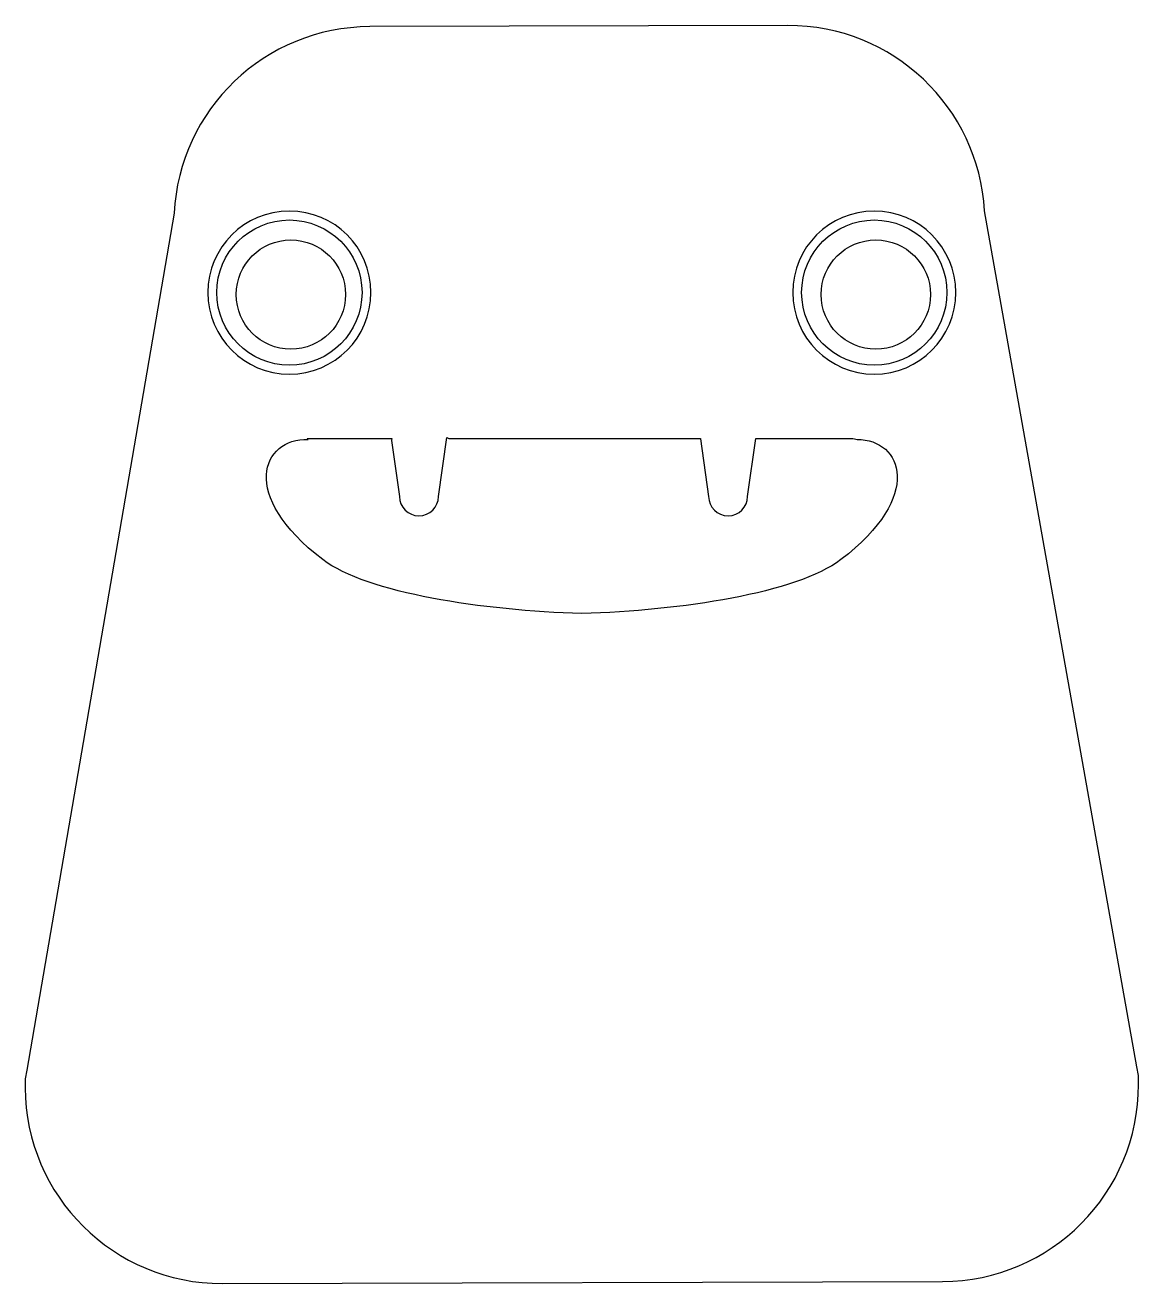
# Model space of a CAD drawing. Header units: centimetres. Extents: x -8.5 to 8.5, y -9.6 to 9.6.
import ezdxf

# ---------------------------------------------------------------- set-up
doc = ezdxf.new("R2010")
doc.units = ezdxf.units.CM
doc.header["$MEASUREMENT"] = 0
doc.layers.add('Camada 1', color=7, linetype='Continuous')

msp = doc.modelspace()

# ---------------------------------------------------------------- linework, layer by layer
at = {"layer": 'Camada 1'}
for points, knots in [([(8.48483, -6.42182), (8.48483, -6.42182), (8.48483, -6.55668), (8.48483, -6.55668), (8.48483, -6.55668), (8.49012, -8.20797), (7.15014, -9.55557), (5.49914, -9.55967), (5.49914, -9.55967), (5.49914, -9.55967), (-5.48128, -9.59134), (-5.48128, -9.59134), (-5.48128, -9.59134), (-7.13215, -9.59603), (-8.47943, -8.25665), (-8.48441, -6.60536), (-8.48441, -6.60536), (-8.48441, -6.60536), (-8.48486, -6.47019), (-8.48486, -6.47019), (-8.48486, -6.47019), (-8.48486, -6.47019), (-8.46171, -6.3374), (-8.46171, -6.3374), (-8.46171, -6.3374), (-8.46171, -6.3374), (-6.21444, 6.72876), (-6.21444, 6.72876), (-6.21444, 6.72876), (-6.13663, 8.30647), (-4.83035, 9.56861), (-3.23211, 9.57303), (-3.23211, 9.57303), (-3.23211, 9.57303), (3.14078, 9.59134), (3.14078, 9.59134), (3.14078, 9.59134), (4.73902, 9.59574), (6.0523, 8.34119), (6.13964, 6.76393), (6.13964, 6.76393), (6.13964, 6.76393), (8.46107, -6.28902), (8.46107, -6.28902), (8.46107, -6.28902), (8.46107, -6.28902), (8.48483, -6.42182), (8.48483, -6.42182)], [0, 0, 0, 0, 0.07692308, 0.07692308, 0.07692308, 0.07692308, 0.15384615, 0.15384615, 0.15384615, 0.15384615, 0.23076923, 0.23076923, 0.23076923, 0.23076923, 0.30769231, 0.30769231, 0.30769231, 0.30769231, 0.38461538, 0.38461538, 0.38461538, 0.38461538, 0.46153846, 0.46153846, 0.46153846, 0.46153846, 0.53846154, 0.53846154, 0.53846154, 0.53846154, 0.61538462, 0.61538462, 0.61538462, 0.61538462, 0.69230769, 0.69230769, 0.69230769, 0.69230769, 0.76923077, 0.76923077, 0.76923077, 0.76923077, 0.84615385, 0.84615385, 0.84615385, 0.84615385, 1, 1, 1, 1]), ([(-4.45774, 4.27542), (-5.14415, 4.27542), (-5.7007, 4.83224), (-5.7007, 5.51849), (-5.7007, 5.51849), (-5.7007, 6.20506), (-5.14415, 6.76174), (-4.45774, 6.76174), (-4.45774, 6.76174), (-3.77075, 6.76174), (-3.21377, 6.20506), (-3.21377, 5.51849), (-3.21377, 5.51849), (-3.21377, 4.83223), (-3.77078, 4.27542), (-4.45774, 4.27542)], [0, 0, 0, 0, 0.2, 0.2, 0.2, 0.2, 0.4, 0.4, 0.4, 0.4, 0.6, 0.6, 0.6, 0.6, 1, 1, 1, 1]), ([(4.45758, 4.27542), (3.77162, 4.27542), (3.21462, 4.83224), (3.21462, 5.51849), (3.21462, 5.51849), (3.21462, 6.20506), (3.77162, 6.76174), (4.45758, 6.76174), (4.45758, 6.76174), (5.14473, 6.76174), (5.7008, 6.20506), (5.7008, 5.51849), (5.7008, 5.51849), (5.70081, 4.83223), (5.14473, 4.27542), (4.45758, 4.27542)], [0, 0, 0, 0, 0.2, 0.2, 0.2, 0.2, 0.4, 0.4, 0.4, 0.4, 0.6, 0.6, 0.6, 0.6, 1, 1, 1, 1]), ([(-4.45774, 4.41186), (-3.84623, 4.41186), (-3.35038, 4.90713), (-3.35038, 5.51848), (-3.35038, 5.51848), (-3.35038, 6.12983), (-3.84624, 6.62542), (-4.45774, 6.62542), (-4.45774, 6.62542), (-5.06866, 6.62542), (-5.56452, 6.12986), (-5.56452, 5.51848), (-5.56452, 5.51848), (-5.56452, 4.9071), (-5.06866, 4.41186), (-4.45774, 4.41186)], [0, 0, 0, 0, 0.2, 0.2, 0.2, 0.2, 0.4, 0.4, 0.4, 0.4, 0.6, 0.6, 0.6, 0.6, 1, 1, 1, 1]), ([(4.45758, 4.41186), (5.06909, 4.41186), (5.56507, 4.90713), (5.56507, 5.51848), (5.56507, 5.51848), (5.56507, 6.12983), (5.06908, 6.62542), (4.45758, 6.62542), (4.45758, 6.62542), (3.84666, 6.62542), (3.35096, 6.12986), (3.35096, 5.51848), (3.35096, 5.51848), (3.35096, 4.9071), (3.84666, 4.41186), (4.45758, 4.41186)], [0, 0, 0, 0, 0.2, 0.2, 0.2, 0.2, 0.4, 0.4, 0.4, 0.4, 0.6, 0.6, 0.6, 0.6, 1, 1, 1, 1]), ([(-5.26771, 5.488), (-5.26771, 5.02776), (-4.89496, 4.65456), (-4.43475, 4.65456), (-4.43475, 4.65456), (-3.97464, 4.65456), (-3.60163, 5.02773), (-3.60163, 5.488), (-3.60163, 5.488), (-3.60163, 5.94779), (-3.97467, 6.32096), (-4.43475, 6.32096), (-4.43475, 6.32096), (-4.89496, 6.32099), (-5.26771, 5.94782), (-5.26771, 5.488)], [0, 0, 0, 0, 0.2, 0.2, 0.2, 0.2, 0.4, 0.4, 0.4, 0.4, 0.6, 0.6, 0.6, 0.6, 1, 1, 1, 1]), ([(3.64732, 5.488), (3.64732, 5.02776), (4.02049, 4.65456), (4.48044, 4.65456), (4.48044, 4.65456), (4.94068, 4.65456), (5.31417, 5.02773), (5.31417, 5.488), (5.31417, 5.488), (5.31417, 5.94779), (4.94068, 6.32096), (4.48044, 6.32096), (4.48044, 6.32096), (4.02052, 6.32099), (3.64732, 5.94782), (3.64732, 5.488)], [0, 0, 0, 0, 0.2, 0.2, 0.2, 0.2, 0.4, 0.4, 0.4, 0.4, 0.6, 0.6, 0.6, 0.6, 1, 1, 1, 1]), ([(2.65135, 3.29204), (2.65135, 3.29204), (2.5275, 2.40939), (2.5275, 2.40939), (2.5275, 2.40939), (2.5275, 2.2467), (2.39383, 2.11494), (2.22998, 2.11494), (2.22998, 2.11494), (2.22998, 2.11494), (2.22998, 2.11494), (2.22998, 2.11494), (2.22998, 2.11494), (2.06612, 2.11494), (1.93272, 2.2467), (1.93272, 2.40939), (1.93272, 2.40939), (1.93272, 2.40939), (1.80916, 3.28876), (1.80916, 3.28876), (1.80916, 3.28876), (1.80916, 3.28876), (1.80916, 3.29294), (1.80916, 3.29294), (1.80916, 3.29294), (0.61539, 3.29294), (-0.83294, 3.29294), (-2.02833, 3.29294), (-2.02833, 3.29294), (-2.02833, 3.29294), (-2.05979, 3.30749), (-2.05979, 3.30749), (-2.05979, 3.30749), (-2.05979, 3.30749), (-2.18568, 2.40939), (-2.18568, 2.40939), (-2.18568, 2.40939), (-2.18568, 2.2467), (-2.31951, 2.11494), (-2.48307, 2.11494), (-2.48307, 2.11494), (-2.48307, 2.11494), (-2.48307, 2.11494), (-2.48307, 2.11494), (-2.48307, 2.11494), (-2.64724, 2.11494), (-2.78033, 2.2467), (-2.78033, 2.40939), (-2.78033, 2.40939), (-2.78033, 2.40939), (-2.90019, 3.26082), (-2.90019, 3.26082), (-2.90019, 3.26082), (-2.90019, 3.26082), (-2.8944, 3.29294), (-2.8944, 3.29294), (-2.8944, 3.29294), (-3.47855, 3.29294), (-3.93948, 3.29294), (-4.18496, 3.29294), (-4.18496, 3.29294), (-4.18496, 3.29294), (-4.17221, 3.27886), (-4.17221, 3.27886), (-4.17221, 3.27886), (-4.8778, 3.29952), (-5.23515, 2.4255), (-3.94708, 1.44609), (-3.94708, 1.44609), (-3.27459, 0.93454), (-1.50238, 0.66777), (0.00042, 0.62382), (0.00042, 0.62382), (1.50296, 0.66779), (3.27472, 0.93455), (3.94779, 1.44609), (3.94779, 1.44609), (5.2221, 2.41449), (4.88587, 3.28016), (4.19549, 3.27886), (4.19549, 3.27886), (4.17117, 3.28794), (4.14157, 3.29294), (4.10402, 3.29294), (4.10402, 3.29294), (3.94739, 3.29294), (3.39917, 3.29294), (2.65133, 3.29294), (2.65133, 3.29294), (2.65133, 3.29294), (2.65135, 3.29204), (2.65135, 3.29204)], [0, 0, 0, 0, 0.04166667, 0.04166667, 0.04166667, 0.04166667, 0.08333333, 0.08333333, 0.08333333, 0.08333333, 0.125, 0.125, 0.125, 0.125, 0.16666667, 0.16666667, 0.16666667, 0.16666667, 0.20833333, 0.20833333, 0.20833333, 0.20833333, 0.25, 0.25, 0.25, 0.25, 0.29166667, 0.29166667, 0.29166667, 0.29166667, 0.33333333, 0.33333333, 0.33333333, 0.33333333, 0.375, 0.375, 0.375, 0.375, 0.41666667, 0.41666667, 0.41666667, 0.41666667, 0.45833333, 0.45833333, 0.45833333, 0.45833333, 0.5, 0.5, 0.5, 0.5, 0.54166667, 0.54166667, 0.54166667, 0.54166667, 0.58333333, 0.58333333, 0.58333333, 0.58333333, 0.625, 0.625, 0.625, 0.625, 0.66666667, 0.66666667, 0.66666667, 0.66666667, 0.70833333, 0.70833333, 0.70833333, 0.70833333, 0.75, 0.75, 0.75, 0.75, 0.79166667, 0.79166667, 0.79166667, 0.79166667, 0.83333333, 0.83333333, 0.83333333, 0.83333333, 0.875, 0.875, 0.875, 0.875, 0.91666667, 0.91666667, 0.91666667, 0.91666667, 1, 1, 1, 1])]:
    msp.add_open_spline(points, degree=3, knots=knots, dxfattribs=at)

doc.saveas('drawing.dxf')
